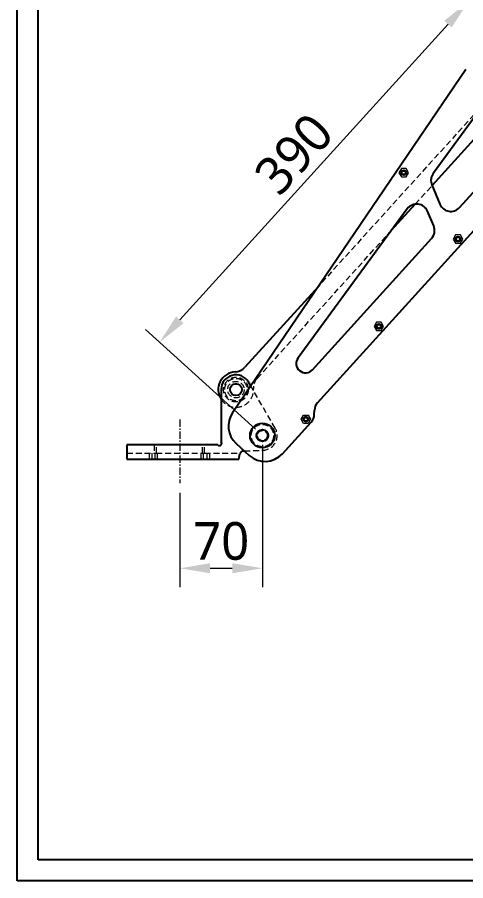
# Model space of a CAD drawing. Header units: millimetres. Extents: x -449 to 2916, y -1257 to 1632.
# Drawn here: x 997 to 1378, y 426 to 1159 of the extents above; entities that cross this region are included whole.
import ezdxf

# ---------------------------------------------------------------- set-up
doc = ezdxf.new("R2010")
doc.units = ezdxf.units.MM
doc.header["$PDSIZE"] = -1
doc.linetypes.add('CENTER', pattern=[10.16, 6.35, -1.27, 1.27, -1.27])
doc.linetypes.add('HIDDEN', pattern=[0.075, 0.05, -0.025])
doc.layers.add('细线层', color=252, linetype='Continuous', lineweight=13)
doc.styles.add('wf', font='')
doc.styles.get('wf').set_extended_font_data('Microsoft YaHei')
doc.dimstyles.new('wf8', dxfattribs={"dimscale": 8, "dimtxt": 4, "dimasz": 3.2, "dimexe": 2, "dimexo": 1, "dimgap": 0.8, "dimtad": 1, "dimdec": 1, "dimdsep": 46, "dimtxsty": 'wf', "dimcen": 0, "dimclrd": 6, "dimclre": 6, "dimadec": 0, "dimazin": 0, "dimtm": 1e-09, "dimtfac": 0.7, "dimtdec": 1, "dimtmove": 0, "dimatfit": 3, "dimfxl": 0, "dimtolj": 1, "dimlwd": 13, "dimlwe": 13, "dimarcsym": 0})

# ---------------------------------------------------------------- blocks, each defined once
blk = doc.blocks.new('*D344')
at = {"color": 6, "lineweight": 13}
for p, q in [((1461.38, 1098.32), (1368.17, 1182.91)), ((1135.15, 902.3), (1362.82, 1153.2)), ((1199.31, 809.51), (1106.09, 894.09))]:
    blk.add_line(p, q, dxfattribs=at)
at = {"color": 6}
for points in [[(1365.98, 1150.33), (1359.66, 1156.06), (1380.02, 1172.16)], [(1131.99, 905.16), (1138.31, 899.43), (1117.94, 883.34)]]:
    blk.add_solid(points, dxfattribs=at)
at = {"layer": 'Defpoints', "color": 0}
for p in [(1380.02, 1172.16), (1467.31, 1092.95), (1205.23, 804.13)]:
    blk.add_point(p, dxfattribs=at)
at = {"color": 0, "insert": (1232, 1043.16), "char_height": 32, "attachment_point": 5, "rotation": 47.77879, "style": 'wf'}
blk.add_mtext('\\A1;390', dxfattribs=at)
blk = doc.blocks.new('*D348')
at = {"color": 6, "lineweight": 13}
for p, q in [((1205.23, 796.13), (1205.23, 675.52)), ((1135.23, 755.64), (1135.23, 675.52)), ((1160.83, 691.52), (1179.63, 691.52))]:
    blk.add_line(p, q, dxfattribs=at)
at = {"color": 6}
for points in [[(1160.83, 695.79), (1160.83, 687.25), (1135.23, 691.52)], [(1179.63, 687.25), (1179.63, 695.79), (1205.23, 691.52)]]:
    blk.add_solid(points, dxfattribs=at)
at = {"layer": 'Defpoints', "color": 0}
for p in [(1205.23, 804.13), (1135.23, 763.64), (1205.23, 691.52)]:
    blk.add_point(p, dxfattribs=at)
at = {"color": 0, "insert": (1170.23, 714.46), "char_height": 32, "attachment_point": 5, "style": 'wf'}
blk.add_mtext('\\A1;70', dxfattribs=at)

msp = doc.modelspace()

# ---------------------------------------------------------------- linework, layer by layer
for p, q in [((1377.884, 1114.674), (1179.807, 823.443)), ((1349.314, 1016.265), (1420.97, 1095.232)), ((1395.24, 1087.756), (1350.279, 1026.516)), ((1252.011, 831.875), (1467.38, 1069.217)), ((1372.614, 997.521), (1429.266, 1059.953)), ((1349.12, 1016.726), (1355.989, 1000.37)), ((1328.201, 996.443), (1235.454, 870.113)), ((1314.953, 978.398), (1334.953, 1000.439)), ((1350.702, 981.965), (1345.482, 994.397)), ((1247.827, 860.002), (1348.888, 971.374)), ((1252.727, 930.656), (1190.439, 862.013)), ((1170.231, 843.103), (1170.231, 798.955)), ((1195.335, 846.274), (1193.557, 849.353)), ((1249.284, 821.935), (1249.424, 825.543)), ((1222.264, 788.676), (1246.698, 815.603)), ((1090.231, 796.133), (1090.231, 784.133)), ((1167.408, 796.132), (1090.231, 796.133)), ((1182.904, 797.384), (1194.013, 787.304)), ((1090.231, 784.133), (1185.231, 784.132)), ((1185.231, 784.132), (1186.198, 788.684)), ((1189.028, 791.058), (1189.844, 791.087))]:
    msp.add_line(p, q)
at = {"color": 1, "linetype": 'CENTER', "lineweight": 0}
msp.add_line((1135.231, 817.752), (1135.231, 763.637), dxfattribs=at)
at = {"color": 0, "linetype": 'ByBlock', "lineweight": 25}
for points in [[(997.065, 426.42), (997.065, 1632.349), (2724.888, 1632.349), (2724.888, 426.42)], [(1014.81, 444.165), (1014.81, 1614.603), (2707.143, 1614.603), (2707.143, 444.165)]]:
    msp.add_lwpolyline(points, close=True, dxfattribs=at)
for centre, radius in [((1325.214, 1027.13), 2.1), ((1325.214, 1027.13), 1.65), ((1371.296, 970.77), 2.1), ((1371.296, 970.77), 1.65), ((1304.096, 896.715), 2.1), ((1304.096, 896.715), 1.65), ((1182.731, 843.103), 5), ((1205.231, 804.132), 10.5), ((1242.081, 817.955), 2.1), ((1242.081, 817.955), 1.65), ((1205.231, 804.132), 5), ((1205.231, 804.132), 4.8)]:
    msp.add_circle(centre, radius)
for centre, radius, start, end in [((1358.34, 1020.598), 10, 143.715259, 202.778791), ((1336.262, 990.525), 10, 22.778791, 143.715259), ((1365.209, 1004.241), 10, 202.778791, 317.778791), ((1341.482, 978.094), 10, 317.778791, 22.778791), ((1241.903, 865.378), 8, 143.715259, 317.778791), ((1182.731, 843.103), 15, 92.503704, 213.556384), ((1181.552, 870.077), 12, 272.503704, 317.778791), ((1182.731, 843.103), 12.5, 29.999074, 179.999074), ((1259.417, 825.155), 10, 137.778791, 177.778791), ((1196.344, 812.196), 20, 145.778791, 227.778791), ((1239.292, 822.322), 10, 317.778791, 357.778791), ((1168.731, 797.632), 2, 228.589452, 41.408696), ((1189.133, 788.06), 3, 91.999074, 167.999074), ((1207.452, 802.116), 20, 227.778791, 317.778791)]:
    msp.add_arc(centre, radius, start, end)
at = {"layer": '细线层', "color": 252, "linetype": 'HIDDEN', "lineweight": 0, "ltscale": 100}
for p, q in [((1395.06, 1087.512), (1252.727, 930.656)), ((1323.193, 1030.63), (1321.172, 1027.13)), ((1321.172, 1027.13), (1323.193, 1023.63)), ((1327.234, 1030.63), (1323.193, 1030.63)), ((1329.255, 1027.13), (1327.234, 1030.63)), ((1327.234, 1023.63), (1329.255, 1027.13)), ((1323.193, 1023.63), (1327.234, 1023.63)), ((1334.953, 1000.439), (1349.314, 1016.265)), ((1200.806, 852.605), (1314.953, 978.398)), ((1369.275, 974.27), (1367.254, 970.77)), ((1367.254, 970.77), (1369.275, 967.27)), ((1373.316, 974.27), (1369.275, 974.27)), ((1369.275, 967.27), (1373.316, 967.27)), ((1375.337, 970.77), (1373.316, 974.27)), ((1373.316, 967.27), (1375.337, 970.77)), ((1302.075, 900.215), (1300.055, 896.715)), ((1300.055, 896.715), (1302.075, 893.215)), ((1306.117, 900.215), (1302.075, 900.215)), ((1308.138, 896.715), (1306.117, 900.215)), ((1306.117, 893.215), (1308.138, 896.715)), ((1302.075, 893.215), (1306.117, 893.215)), ((1216.056, 810.381), (1195.335, 846.274)), ((1238.039, 817.955), (1240.06, 821.455)), ((1240.06, 821.455), (1244.101, 821.455)), ((1244.101, 821.455), (1246.122, 817.955)), ((1240.06, 814.455), (1238.039, 817.955)), ((1244.101, 814.455), (1240.06, 814.455)), ((1246.122, 817.955), (1244.101, 814.455)), ((1113.294, 796.133), (1113.294, 789.133)), ((1115.231, 789.133), (1115.231, 796.133)), ((1154.231, 789.132), (1154.231, 796.132)), ((1156.167, 789.132), (1156.167, 796.132)), ((1189.844, 791.087), (1205.667, 791.639)), ((1090.231, 789.133), (1113.294, 789.133)), ((1108.981, 789.133), (1108.981, 784.133)), ((1111.481, 784.133), (1111.481, 789.133)), ((1114.231, 784.133), (1114.231, 789.133)), ((1115.231, 789.133), (1154.231, 789.132)), ((1116.231, 784.133), (1116.231, 789.133)), ((1153.231, 784.132), (1153.231, 789.132)), ((1155.231, 784.132), (1155.231, 789.132)), ((1156.167, 789.132), (1186.331, 789.132)), ((1157.981, 789.132), (1157.98, 784.132)), ((1160.48, 784.132), (1160.481, 789.132))]:
    msp.add_line(p, q, dxfattribs=at)
at = {"layer": '细线层', "color": 252, "linetype": 'HIDDEN', "lineweight": 0, "ltscale": 100, "flags": 128}
for points in [[(1113.294, 789.133), (1113.402, 789.133), (1113.56, 789.133), (1113.763, 789.133), (1114.006, 789.133), (1114.282, 789.133), (1114.583, 789.133), (1114.903, 789.133), (1115.231, 789.133)], [(1154.231, 789.132), (1154.559, 789.132), (1154.878, 789.132), (1155.179, 789.132), (1155.455, 789.132), (1155.698, 789.132), (1155.901, 789.132), (1156.059, 789.132), (1156.167, 789.132)]]:
    msp.add_lwpolyline(points, dxfattribs=at)
at = {"layer": '细线层', "color": 252, "linetype": 'HIDDEN', "lineweight": 0, "ltscale": 100}
for centre, radius in [((1182.731, 843.103), 10.5), ((1182.731, 843.103), 9.5), ((1182.731, 843.103), 7), ((1182.731, 843.103), 5.1), ((1205.231, 804.132), 9.5), ((1205.231, 804.132), 4.2)]:
    msp.add_circle(centre, radius, dxfattribs=at)
for centre, radius, start, end in [((1209.693, 844.542), 12, 137.778791, 183.053877), ((1182.731, 843.103), 15, 213.556384, 3.053877), ((1205.231, 804.132), 12.5, 271.999074, 29.999074)]:
    msp.add_arc(centre, radius, start, end, dxfattribs=at)

# ---------------------------------------------------------------- dimensions: what is measured, and where the dimension line sits
dim = msp.add_aligned_dim(p1=(1205.231, 804.132), p2=(1467.309, 1092.948), distance=117.868, dimstyle='wf8')
dim.commit()
dim.dimension.update_dxf_attribs({"geometry": '*D344', "text_midpoint": (1231.996, 1043.16)})
dim = msp.add_linear_dim(base=(1205.231, 691.519), p1=(1135.231, 763.637), p2=(1205.231, 804.132), dimstyle='wf8', override={"dimtxsty": 'wf'})
dim.commit()
dim.dimension.update_dxf_attribs({"geometry": '*D348', "text_midpoint": (1170.231, 714.456)})

doc.saveas('drawing.dxf')
